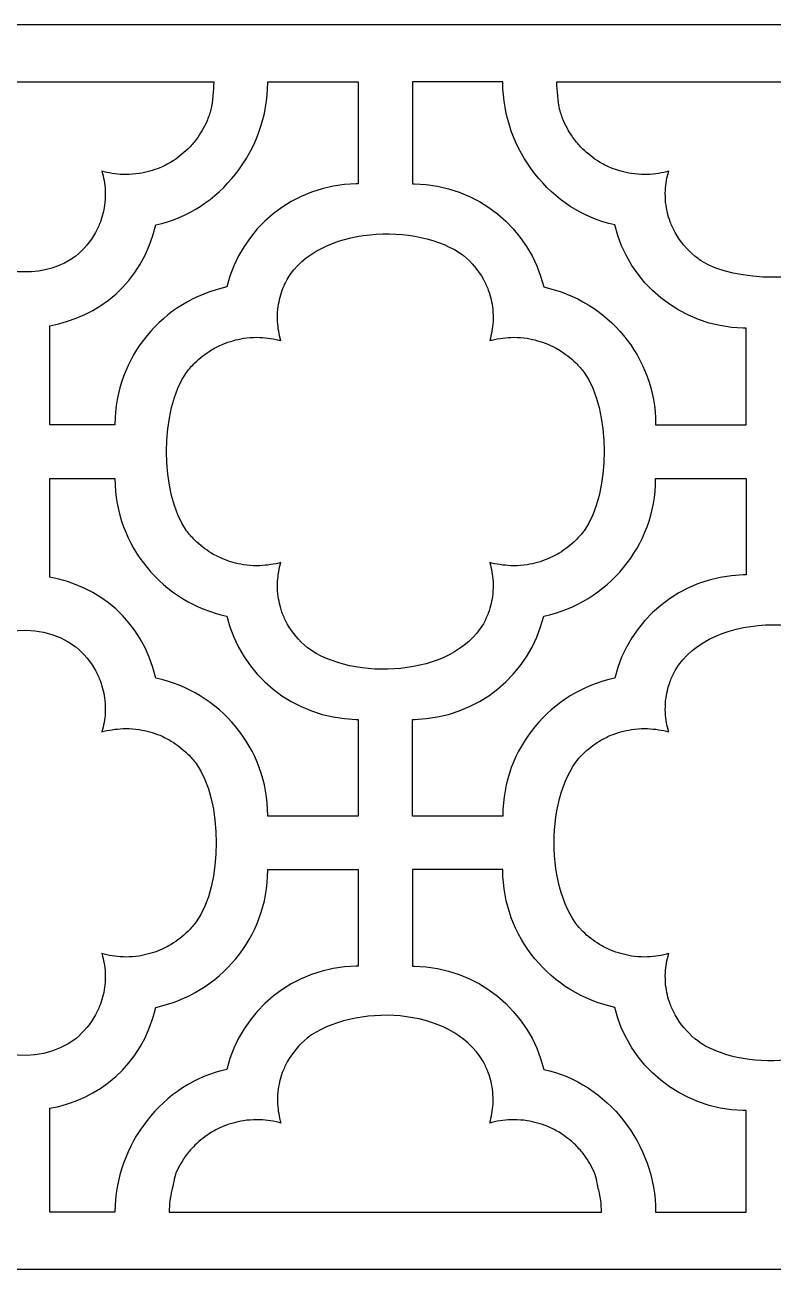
# Model space of a CAD drawing. Header units: centimetres. Extents: x -18.2 to -1.5, y -0.2 to 3.9.
# Drawn here: x -11.77 to -9.302, y -0.185 to 3.919 of the extents above; entities that cross this region are included whole.
import ezdxf

# ---------------------------------------------------------------- set-up
doc = ezdxf.new("R2010")
doc.units = ezdxf.units.CM
doc.header["$MEASUREMENT"] = 0
doc.layers.add('layer 1', color=7, linetype='Continuous')

msp = doc.modelspace()

# ---------------------------------------------------------------- linework, layer by layer
at = {"layer": 'layer 1', "color": 250}
for points, knots in [([(-1.49952, 3.91863), (-1.49952, 2.5509), (-1.49952, 1.18316), (-1.49952, -0.18457), (-1.49952, -0.18457), (-7.06165, -0.18457), (-12.62378, -0.18457), (-18.18591, -0.18457), (-18.18591, -0.18457), (-18.18591, 1.18316), (-18.18591, 2.5509), (-18.18591, 3.91863), (-18.18591, 3.91863), (-12.62378, 3.91863), (-7.06165, 3.91863), (-1.49952, 3.91863)], [0, 0, 0, 0, 0.2, 0.2, 0.2, 0.2, 0.4, 0.4, 0.4, 0.4, 0.6, 0.6, 0.6, 0.6, 1, 1, 1, 1]), ([(-12.3935, 3.73084), (-12.39351, 3.72985), (-12.39351, 3.72909), (-12.39352, 3.7289), (-12.39352, 3.7289), (-12.39288, 3.70405), (-12.39008, 3.66437), (-12.38441, 3.64015), (-12.38441, 3.64015), (-12.38047, 3.6265), (-12.37607, 3.61366), (-12.37079, 3.60046), (-12.37079, 3.60046), (-12.36085, 3.57875), (-12.34987, 3.55991), (-12.3359, 3.54049), (-12.3359, 3.54049), (-12.32712, 3.52945), (-12.3182, 3.51927), (-12.3084, 3.5091), (-12.3084, 3.5091), (-12.29099, 3.49268), (-12.2737, 3.47922), (-12.25347, 3.46637), (-12.25347, 3.46637), (-12.24113, 3.45934), (-12.22902, 3.45319), (-12.21605, 3.44737), (-12.21605, 3.44737), (-12.1933, 3.43847), (-12.17193, 3.43248), (-12.14785, 3.4282), (-12.14785, 3.4282), (-12.13299, 3.42632), (-12.11876, 3.42527), (-12.10379, 3.42489), (-12.10379, 3.42489), (-12.07866, 3.42552), (-12.05611, 3.4283), (-12.03163, 3.43391), (-12.03163, 3.43391), (-12.02929, 3.43457), (-12.02697, 3.43524), (-12.02466, 3.43593), (-12.02466, 3.43593), (-12.03061, 3.41485), (-12.03406, 3.39516), (-12.03575, 3.37322), (-12.03575, 3.37322), (-12.03611, 3.35941), (-12.03578, 3.34626), (-12.03472, 3.33249), (-12.03472, 3.33249), (-12.03184, 3.31018), (-12.02722, 3.29031), (-12.01991, 3.26901), (-12.01991, 3.26901), (-12.01508, 3.25691), (-12.00988, 3.24557), (-12.00387, 3.23399), (-12.00387, 3.23399), (-11.98586, 3.20305), (-11.96566, 3.17889), (-11.93839, 3.1555), (-11.93839, 3.1555), (-11.8455, 3.08671), (-11.696, 3.08627), (-11.60251, 3.1555), (-11.60251, 3.1555), (-11.57524, 3.17889), (-11.55504, 3.20305), (-11.53702, 3.23399), (-11.53702, 3.23399), (-11.53101, 3.24557), (-11.52582, 3.25691), (-11.52098, 3.26901), (-11.52098, 3.26901), (-11.51367, 3.29031), (-11.50906, 3.31018), (-11.50618, 3.33249), (-11.50618, 3.33249), (-11.50512, 3.34626), (-11.50479, 3.35941), (-11.50514, 3.37322), (-11.50514, 3.37322), (-11.50684, 3.39516), (-11.51029, 3.41485), (-11.51623, 3.43593), (-11.51623, 3.43593), (-11.51393, 3.43524), (-11.51161, 3.43457), (-11.50926, 3.43391), (-11.50926, 3.43391), (-11.48479, 3.4283), (-11.46223, 3.42552), (-11.43711, 3.42489), (-11.43711, 3.42489), (-11.42214, 3.42527), (-11.40791, 3.42632), (-11.39305, 3.4282), (-11.39305, 3.4282), (-11.36896, 3.43248), (-11.3476, 3.43847), (-11.32485, 3.44737), (-11.32485, 3.44737), (-11.31188, 3.45319), (-11.29977, 3.45934), (-11.28743, 3.46637), (-11.28743, 3.46637), (-11.26719, 3.47922), (-11.2499, 3.49268), (-11.2325, 3.5091), (-11.2325, 3.5091), (-11.2227, 3.51927), (-11.21378, 3.52945), (-11.205, 3.54049), (-11.205, 3.54049), (-11.19102, 3.55991), (-11.18005, 3.57875), (-11.1701, 3.60046), (-11.1701, 3.60046), (-11.16482, 3.61366), (-11.16042, 3.6265), (-11.15649, 3.64015), (-11.15649, 3.64015), (-11.15082, 3.66437), (-11.14802, 3.70405), (-11.14738, 3.7289), (-11.14738, 3.7289), (-11.14738, 3.72909), (-11.14739, 3.72985), (-11.1474, 3.73084), (-11.1474, 3.73084), (-11.56276, 3.73084), (-11.97813, 3.73084), (-12.3935, 3.73084)], [0, 0, 0, 0, 0.0285714, 0.0285714, 0.0285714, 0.0285714, 0.0571429, 0.0571429, 0.0571429, 0.0571429, 0.0857143, 0.0857143, 0.0857143, 0.0857143, 0.1142857, 0.1142857, 0.1142857, 0.1142857, 0.1428571, 0.1428571, 0.1428571, 0.1428571, 0.1714286, 0.1714286, 0.1714286, 0.1714286, 0.2, 0.2, 0.2, 0.2, 0.2285714, 0.2285714, 0.2285714, 0.2285714, 0.2571429, 0.2571429, 0.2571429, 0.2571429, 0.2857143, 0.2857143, 0.2857143, 0.2857143, 0.3142857, 0.3142857, 0.3142857, 0.3142857, 0.3428571, 0.3428571, 0.3428571, 0.3428571, 0.3714286, 0.3714286, 0.3714286, 0.3714286, 0.4, 0.4, 0.4, 0.4, 0.4285714, 0.4285714, 0.4285714, 0.4285714, 0.4571429, 0.4571429, 0.4571429, 0.4571429, 0.4857143, 0.4857143, 0.4857143, 0.4857143, 0.5142857, 0.5142857, 0.5142857, 0.5142857, 0.5428571, 0.5428571, 0.5428571, 0.5428571, 0.5714286, 0.5714286, 0.5714286, 0.5714286, 0.6, 0.6, 0.6, 0.6, 0.6285714, 0.6285714, 0.6285714, 0.6285714, 0.6571429, 0.6571429, 0.6571429, 0.6571429, 0.6857143, 0.6857143, 0.6857143, 0.6857143, 0.7142857, 0.7142857, 0.7142857, 0.7142857, 0.7428571, 0.7428571, 0.7428571, 0.7428571, 0.7714286, 0.7714286, 0.7714286, 0.7714286, 0.8, 0.8, 0.8, 0.8, 0.8285714, 0.8285714, 0.8285714, 0.8285714, 0.8571429, 0.8571429, 0.8571429, 0.8571429, 0.8857143, 0.8857143, 0.8857143, 0.8857143, 0.9142857, 0.9142857, 0.9142857, 0.9142857, 0.9428571, 0.9428571, 0.9428571, 0.9428571, 1, 1, 1, 1]), ([(-11.68821, 2.92663), (-11.68821, 2.81768), (-11.68821, 2.70874), (-11.68821, 2.59979), (-11.68821, 2.59979), (-11.61649, 2.59979), (-11.54477, 2.59979), (-11.47305, 2.59979), (-11.47305, 2.59979), (-11.47305, 2.60089), (-11.47305, 2.60162), (-11.47305, 2.60174), (-11.47305, 2.60174), (-11.47305, 2.82325), (-11.31446, 3.00925), (-11.10387, 3.05438), (-11.10387, 3.05438), (-11.05821, 3.24661), (-10.88483, 3.39107), (-10.67778, 3.3947), (-10.67778, 3.3947), (-10.67677, 3.39471), (-10.6738, 3.39473), (-10.67052, 3.39474), (-10.67052, 3.39474), (-10.67052, 3.50678), (-10.67052, 3.61881), (-10.67052, 3.73084), (-10.67052, 3.73084), (-10.77001, 3.73084), (-10.8695, 3.73084), (-10.96899, 3.73084), (-10.96899, 3.73084), (-10.96899, 3.72985), (-10.96899, 3.72909), (-10.96899, 3.7289), (-10.96899, 3.7289), (-10.96899, 3.50739), (-11.12758, 3.30402), (-11.33817, 3.25889), (-11.33817, 3.25889), (-11.38411, 3.06549), (-11.52897, 2.95479), (-11.68821, 2.92663)], [0, 0, 0, 0, 0.0833333, 0.0833333, 0.0833333, 0.0833333, 0.1666667, 0.1666667, 0.1666667, 0.1666667, 0.25, 0.25, 0.25, 0.25, 0.3333333, 0.3333333, 0.3333333, 0.3333333, 0.4166667, 0.4166667, 0.4166667, 0.4166667, 0.5, 0.5, 0.5, 0.5, 0.5833333, 0.5833333, 0.5833333, 0.5833333, 0.6666667, 0.6666667, 0.6666667, 0.6666667, 0.75, 0.75, 0.75, 0.75, 0.8333333, 0.8333333, 0.8333333, 0.8333333, 1, 1, 1, 1]), ([(-9.39121, 2.91854), (-9.39121, 2.81229), (-9.39121, 2.70604), (-9.39121, 2.59979), (-9.39121, 2.59979), (-9.49069, 2.59979), (-9.59017, 2.59979), (-9.68965, 2.59979), (-9.68965, 2.59979), (-9.68965, 2.60089), (-9.68965, 2.60162), (-9.68965, 2.60174), (-9.68965, 2.60174), (-9.68965, 2.82325), (-9.84824, 3.00925), (-10.05883, 3.05438), (-10.05883, 3.05438), (-10.10449, 3.24661), (-10.27787, 3.39107), (-10.48492, 3.3947), (-10.48492, 3.3947), (-10.48593, 3.39471), (-10.4889, 3.39473), (-10.49218, 3.39474), (-10.49218, 3.39474), (-10.49218, 3.50678), (-10.49218, 3.61881), (-10.49218, 3.73084), (-10.49218, 3.73084), (-10.39269, 3.73084), (-10.2932, 3.73084), (-10.1937, 3.73084), (-10.1937, 3.73084), (-10.19371, 3.72985), (-10.19371, 3.72909), (-10.19371, 3.7289), (-10.19371, 3.7289), (-10.19371, 3.50739), (-10.03512, 3.30402), (-9.82453, 3.25889), (-9.82453, 3.25889), (-9.77906, 3.06746), (-9.60695, 2.92341), (-9.40104, 2.91863), (-9.40104, 2.91863), (-9.3994, 2.91859), (-9.3953, 2.91856), (-9.39121, 2.91854)], [0, 0, 0, 0, 0.0769231, 0.0769231, 0.0769231, 0.0769231, 0.1538462, 0.1538462, 0.1538462, 0.1538462, 0.2307692, 0.2307692, 0.2307692, 0.2307692, 0.3076923, 0.3076923, 0.3076923, 0.3076923, 0.3846154, 0.3846154, 0.3846154, 0.3846154, 0.4615385, 0.4615385, 0.4615385, 0.4615385, 0.5384615, 0.5384615, 0.5384615, 0.5384615, 0.6153846, 0.6153846, 0.6153846, 0.6153846, 0.6923077, 0.6923077, 0.6923077, 0.6923077, 0.7692308, 0.7692308, 0.7692308, 0.7692308, 0.8461538, 0.8461538, 0.8461538, 0.8461538, 1, 1, 1, 1]), ([(-9.06461, 3.14017), (-9.05771, 3.14528), (-9.05081, 3.15039), (-9.04391, 3.1555), (-9.04391, 3.1555), (-9.01664, 3.17889), (-8.99644, 3.20305), (-8.97842, 3.23399), (-8.97842, 3.23399), (-8.97241, 3.24557), (-8.96722, 3.25691), (-8.96238, 3.26901), (-8.96238, 3.26901), (-8.95507, 3.29031), (-8.95046, 3.31018), (-8.94758, 3.33249), (-8.94758, 3.33249), (-8.94651, 3.34626), (-8.94618, 3.35941), (-8.94654, 3.37322), (-8.94654, 3.37322), (-8.94823, 3.39516), (-8.95168, 3.41485), (-8.95763, 3.43593), (-8.95763, 3.43593), (-8.95533, 3.43524), (-8.95301, 3.43457), (-8.95066, 3.43391), (-8.95066, 3.43391), (-8.92618, 3.4283), (-8.90363, 3.42552), (-8.87851, 3.42489), (-8.87851, 3.42489), (-8.86353, 3.42527), (-8.84931, 3.42632), (-8.83444, 3.4282), (-8.83444, 3.4282), (-8.81036, 3.43248), (-8.789, 3.43847), (-8.76624, 3.44737), (-8.76624, 3.44737), (-8.75328, 3.45319), (-8.74116, 3.45934), (-8.72883, 3.46637), (-8.72883, 3.46637), (-8.70859, 3.47922), (-8.6913, 3.49268), (-8.67389, 3.5091), (-8.67389, 3.5091), (-8.66409, 3.51927), (-8.65517, 3.52945), (-8.64639, 3.54049), (-8.64639, 3.54049), (-8.63242, 3.55991), (-8.62144, 3.57875), (-8.6115, 3.60046), (-8.6115, 3.60046), (-8.60622, 3.61366), (-8.60182, 3.6265), (-8.59789, 3.64015), (-8.59789, 3.64015), (-8.59221, 3.66437), (-8.58941, 3.70405), (-8.58877, 3.7289), (-8.58877, 3.7289), (-8.58878, 3.72909), (-8.58879, 3.72985), (-8.58879, 3.73084), (-8.58879, 3.73084), (-9.06429, 3.73084), (-9.5398, 3.73084), (-10.0153, 3.73084), (-10.0153, 3.73084), (-10.01531, 3.72985), (-10.01532, 3.72909), (-10.01532, 3.7289), (-10.01532, 3.7289), (-10.01468, 3.70405), (-10.01188, 3.66437), (-10.00621, 3.64015), (-10.00621, 3.64015), (-10.00228, 3.6265), (-9.99788, 3.61366), (-9.9926, 3.60046), (-9.9926, 3.60046), (-9.98265, 3.57875), (-9.97167, 3.55991), (-9.9577, 3.54049), (-9.9577, 3.54049), (-9.94892, 3.52945), (-9.94, 3.51927), (-9.9302, 3.5091), (-9.9302, 3.5091), (-9.9128, 3.49268), (-9.8955, 3.47922), (-9.87527, 3.46637), (-9.87527, 3.46637), (-9.86293, 3.45934), (-9.85082, 3.45319), (-9.83785, 3.44737), (-9.83785, 3.44737), (-9.8151, 3.43847), (-9.79373, 3.43248), (-9.76965, 3.4282), (-9.76965, 3.4282), (-9.75479, 3.42632), (-9.74056, 3.42527), (-9.72559, 3.42489), (-9.72559, 3.42489), (-9.70047, 3.42552), (-9.67791, 3.4283), (-9.65343, 3.43391), (-9.65343, 3.43391), (-9.65109, 3.43457), (-9.64877, 3.43524), (-9.64647, 3.43593), (-9.64647, 3.43593), (-9.65241, 3.41485), (-9.65586, 3.39516), (-9.65756, 3.37322), (-9.65756, 3.37322), (-9.65791, 3.35941), (-9.65758, 3.34626), (-9.65652, 3.33249), (-9.65652, 3.33249), (-9.65364, 3.31018), (-9.64903, 3.29031), (-9.64172, 3.26901), (-9.64172, 3.26901), (-9.63688, 3.25691), (-9.63169, 3.24557), (-9.62568, 3.23399), (-9.62568, 3.23399), (-9.60766, 3.20305), (-9.58746, 3.17889), (-9.56019, 3.1555), (-9.56019, 3.1555), (-9.55329, 3.15039), (-9.54639, 3.14528), (-9.53949, 3.14017), (-9.53949, 3.14017), (-9.42647, 3.06837), (-9.17762, 3.06837), (-9.06461, 3.14017)], [0, 0, 0, 0, 0.027027, 0.027027, 0.027027, 0.027027, 0.0540541, 0.0540541, 0.0540541, 0.0540541, 0.0810811, 0.0810811, 0.0810811, 0.0810811, 0.1081081, 0.1081081, 0.1081081, 0.1081081, 0.1351351, 0.1351351, 0.1351351, 0.1351351, 0.1621622, 0.1621622, 0.1621622, 0.1621622, 0.1891892, 0.1891892, 0.1891892, 0.1891892, 0.2162162, 0.2162162, 0.2162162, 0.2162162, 0.2432432, 0.2432432, 0.2432432, 0.2432432, 0.2702703, 0.2702703, 0.2702703, 0.2702703, 0.2972973, 0.2972973, 0.2972973, 0.2972973, 0.3243243, 0.3243243, 0.3243243, 0.3243243, 0.3513514, 0.3513514, 0.3513514, 0.3513514, 0.3783784, 0.3783784, 0.3783784, 0.3783784, 0.4054054, 0.4054054, 0.4054054, 0.4054054, 0.4324324, 0.4324324, 0.4324324, 0.4324324, 0.4594595, 0.4594595, 0.4594595, 0.4594595, 0.4864865, 0.4864865, 0.4864865, 0.4864865, 0.5135135, 0.5135135, 0.5135135, 0.5135135, 0.5405405, 0.5405405, 0.5405405, 0.5405405, 0.5675676, 0.5675676, 0.5675676, 0.5675676, 0.5945946, 0.5945946, 0.5945946, 0.5945946, 0.6216216, 0.6216216, 0.6216216, 0.6216216, 0.6486486, 0.6486486, 0.6486486, 0.6486486, 0.6756757, 0.6756757, 0.6756757, 0.6756757, 0.7027027, 0.7027027, 0.7027027, 0.7027027, 0.7297297, 0.7297297, 0.7297297, 0.7297297, 0.7567568, 0.7567568, 0.7567568, 0.7567568, 0.7837838, 0.7837838, 0.7837838, 0.7837838, 0.8108108, 0.8108108, 0.8108108, 0.8108108, 0.8378378, 0.8378378, 0.8378378, 0.8378378, 0.8648649, 0.8648649, 0.8648649, 0.8648649, 0.8918919, 0.8918919, 0.8918919, 0.8918919, 0.9189189, 0.9189189, 0.9189189, 0.9189189, 0.9459459, 0.9459459, 0.9459459, 0.9459459, 1, 1, 1, 1]), ([(-11.23704, 2.25038), (-11.22826, 2.23934), (-11.21935, 2.22916), (-11.20954, 2.21899), (-11.20954, 2.21899), (-11.19214, 2.20257), (-11.17485, 2.18911), (-11.15461, 2.17625), (-11.15461, 2.17625), (-11.14227, 2.16922), (-11.13016, 2.16307), (-11.1172, 2.15726), (-11.1172, 2.15726), (-11.09444, 2.14836), (-11.07308, 2.14236), (-11.049, 2.13809), (-11.049, 2.13809), (-11.03413, 2.13621), (-11.0199, 2.13515), (-11.00493, 2.13478), (-11.00493, 2.13478), (-10.97981, 2.13541), (-10.95725, 2.13818), (-10.93278, 2.14379), (-10.93278, 2.14379), (-10.93043, 2.14445), (-10.92811, 2.14513), (-10.92581, 2.14582), (-10.92581, 2.14582), (-10.93175, 2.12474), (-10.9352, 2.10505), (-10.9369, 2.08311), (-10.9369, 2.08311), (-10.93725, 2.06929), (-10.93692, 2.05615), (-10.93586, 2.04237), (-10.93586, 2.04237), (-10.93298, 2.02007), (-10.92837, 2.0002), (-10.92106, 1.9789), (-10.92106, 1.9789), (-10.91622, 1.96679), (-10.91103, 1.95546), (-10.90502, 1.94388), (-10.90502, 1.94388), (-10.887, 1.91294), (-10.8668, 1.88877), (-10.83953, 1.86539), (-10.83953, 1.86539), (-10.68763, 1.75291), (-10.36022, 1.76779), (-10.25768, 1.94388), (-10.25768, 1.94388), (-10.25167, 1.95546), (-10.24648, 1.96679), (-10.24164, 1.9789), (-10.24164, 1.9789), (-10.23433, 2.0002), (-10.22972, 2.02007), (-10.22684, 2.04237), (-10.22684, 2.04237), (-10.22577, 2.05615), (-10.22545, 2.06929), (-10.2258, 2.08311), (-10.2258, 2.08311), (-10.2275, 2.10505), (-10.23095, 2.12474), (-10.23689, 2.14582), (-10.23689, 2.14582), (-10.23459, 2.14513), (-10.23227, 2.14445), (-10.22992, 2.14379), (-10.22992, 2.14379), (-10.20545, 2.13818), (-10.18289, 2.13541), (-10.15777, 2.13478), (-10.15777, 2.13478), (-10.1428, 2.13515), (-10.12857, 2.13621), (-10.1137, 2.13809), (-10.1137, 2.13809), (-10.08962, 2.14236), (-10.06826, 2.14836), (-10.0455, 2.15726), (-10.0455, 2.15726), (-10.03254, 2.16307), (-10.02042, 2.16922), (-10.00809, 2.17625), (-10.00809, 2.17625), (-9.98785, 2.18911), (-9.97056, 2.20257), (-9.95316, 2.21899), (-9.95316, 2.21899), (-9.94335, 2.22916), (-9.93444, 2.23934), (-9.92566, 2.25038), (-9.92566, 2.25038), (-9.83767, 2.37264), (-9.83769, 2.65054), (-9.92566, 2.77277), (-9.92566, 2.77277), (-9.93444, 2.78382), (-9.94335, 2.794), (-9.95316, 2.80417), (-9.95316, 2.80417), (-9.97056, 2.82059), (-9.98785, 2.83405), (-10.00809, 2.8469), (-10.00809, 2.8469), (-10.02042, 2.85393), (-10.03254, 2.86008), (-10.0455, 2.8659), (-10.0455, 2.8659), (-10.06826, 2.8748), (-10.08962, 2.88079), (-10.1137, 2.88507), (-10.1137, 2.88507), (-10.12857, 2.88695), (-10.1428, 2.888), (-10.15777, 2.88838), (-10.15777, 2.88838), (-10.18289, 2.88775), (-10.20545, 2.88497), (-10.22992, 2.87936), (-10.22992, 2.87936), (-10.23227, 2.8787), (-10.23459, 2.87802), (-10.23689, 2.87733), (-10.23689, 2.87733), (-10.23095, 2.89842), (-10.2275, 2.91811), (-10.2258, 2.94005), (-10.2258, 2.94005), (-10.22545, 2.95386), (-10.22577, 2.96701), (-10.22684, 2.98078), (-10.22684, 2.98078), (-10.22972, 3.00309), (-10.23433, 3.02296), (-10.24164, 3.04426), (-10.24164, 3.04426), (-10.24648, 3.05636), (-10.25167, 3.0677), (-10.25768, 3.07928), (-10.25768, 3.07928), (-10.2757, 3.11022), (-10.2959, 3.13438), (-10.32317, 3.15777), (-10.32317, 3.15777), (-10.47505, 3.27025), (-10.80248, 3.25537), (-10.90502, 3.07928), (-10.90502, 3.07928), (-10.91103, 3.0677), (-10.91622, 3.05636), (-10.92106, 3.04426), (-10.92106, 3.04426), (-10.92837, 3.02296), (-10.93298, 3.00309), (-10.93586, 2.98078), (-10.93586, 2.98078), (-10.93692, 2.96701), (-10.93725, 2.95386), (-10.9369, 2.94005), (-10.9369, 2.94005), (-10.9352, 2.91811), (-10.93175, 2.89842), (-10.92581, 2.87733), (-10.92581, 2.87733), (-10.92811, 2.87802), (-10.93043, 2.8787), (-10.93278, 2.87936), (-10.93278, 2.87936), (-10.95725, 2.88497), (-10.97981, 2.88775), (-11.00493, 2.88838), (-11.00493, 2.88838), (-11.0199, 2.888), (-11.03413, 2.88695), (-11.049, 2.88507), (-11.049, 2.88507), (-11.07308, 2.88079), (-11.09444, 2.8748), (-11.1172, 2.8659), (-11.1172, 2.8659), (-11.13016, 2.86008), (-11.14227, 2.85393), (-11.15461, 2.8469), (-11.15461, 2.8469), (-11.17485, 2.83405), (-11.19214, 2.82059), (-11.20954, 2.80417), (-11.20954, 2.80417), (-11.21935, 2.794), (-11.22826, 2.78382), (-11.23704, 2.77277), (-11.23704, 2.77277), (-11.32501, 2.65055), (-11.32503, 2.37264), (-11.23704, 2.25038)], [0, 0, 0, 0, 0.0196078, 0.0196078, 0.0196078, 0.0196078, 0.0392157, 0.0392157, 0.0392157, 0.0392157, 0.0588235, 0.0588235, 0.0588235, 0.0588235, 0.0784314, 0.0784314, 0.0784314, 0.0784314, 0.0980392, 0.0980392, 0.0980392, 0.0980392, 0.1176471, 0.1176471, 0.1176471, 0.1176471, 0.1372549, 0.1372549, 0.1372549, 0.1372549, 0.1568627, 0.1568627, 0.1568627, 0.1568627, 0.1764706, 0.1764706, 0.1764706, 0.1764706, 0.1960784, 0.1960784, 0.1960784, 0.1960784, 0.2156863, 0.2156863, 0.2156863, 0.2156863, 0.2352941, 0.2352941, 0.2352941, 0.2352941, 0.254902, 0.254902, 0.254902, 0.254902, 0.2745098, 0.2745098, 0.2745098, 0.2745098, 0.2941176, 0.2941176, 0.2941176, 0.2941176, 0.3137255, 0.3137255, 0.3137255, 0.3137255, 0.3333333, 0.3333333, 0.3333333, 0.3333333, 0.3529412, 0.3529412, 0.3529412, 0.3529412, 0.372549, 0.372549, 0.372549, 0.372549, 0.3921569, 0.3921569, 0.3921569, 0.3921569, 0.4117647, 0.4117647, 0.4117647, 0.4117647, 0.4313725, 0.4313725, 0.4313725, 0.4313725, 0.4509804, 0.4509804, 0.4509804, 0.4509804, 0.4705882, 0.4705882, 0.4705882, 0.4705882, 0.4901961, 0.4901961, 0.4901961, 0.4901961, 0.5098039, 0.5098039, 0.5098039, 0.5098039, 0.5294118, 0.5294118, 0.5294118, 0.5294118, 0.5490196, 0.5490196, 0.5490196, 0.5490196, 0.5686275, 0.5686275, 0.5686275, 0.5686275, 0.5882353, 0.5882353, 0.5882353, 0.5882353, 0.6078431, 0.6078431, 0.6078431, 0.6078431, 0.627451, 0.627451, 0.627451, 0.627451, 0.6470588, 0.6470588, 0.6470588, 0.6470588, 0.6666667, 0.6666667, 0.6666667, 0.6666667, 0.6862745, 0.6862745, 0.6862745, 0.6862745, 0.7058824, 0.7058824, 0.7058824, 0.7058824, 0.7254902, 0.7254902, 0.7254902, 0.7254902, 0.745098, 0.745098, 0.745098, 0.745098, 0.7647059, 0.7647059, 0.7647059, 0.7647059, 0.7843137, 0.7843137, 0.7843137, 0.7843137, 0.8039216, 0.8039216, 0.8039216, 0.8039216, 0.8235294, 0.8235294, 0.8235294, 0.8235294, 0.8431373, 0.8431373, 0.8431373, 0.8431373, 0.8627451, 0.8627451, 0.8627451, 0.8627451, 0.8823529, 0.8823529, 0.8823529, 0.8823529, 0.9019608, 0.9019608, 0.9019608, 0.9019608, 0.9215686, 0.9215686, 0.9215686, 0.9215686, 0.9411765, 0.9411765, 0.9411765, 0.9411765, 0.9607843, 0.9607843, 0.9607843, 0.9607843, 1, 1, 1, 1]), ([(-11.68821, 2.42235), (-11.68821, 2.31388), (-11.68821, 2.20541), (-11.68821, 2.09695), (-11.68821, 2.09695), (-11.529, 2.06875), (-11.38416, 1.9579), (-11.33817, 1.76427), (-11.33817, 1.76427), (-11.12758, 1.71914), (-10.96899, 1.53313), (-10.96899, 1.31163), (-10.96899, 1.31163), (-10.96899, 1.31143), (-10.96899, 1.31067), (-10.96899, 1.30968), (-10.96899, 1.30968), (-10.8695, 1.30968), (-10.77001, 1.30968), (-10.67052, 1.30968), (-10.67052, 1.30968), (-10.67052, 1.41593), (-10.67052, 1.52217), (-10.67052, 1.62841), (-10.67052, 1.62841), (-10.6738, 1.62842), (-10.67677, 1.62844), (-10.67778, 1.62846), (-10.67778, 1.62846), (-10.88483, 1.63208), (-11.05821, 1.77654), (-11.10387, 1.96877), (-11.10387, 1.96877), (-11.31446, 2.01391), (-11.47305, 2.19991), (-11.47305, 2.42141), (-11.47305, 2.42141), (-11.47305, 2.42149), (-11.47305, 2.42183), (-11.47305, 2.42235), (-11.47305, 2.42235), (-11.54477, 2.42235), (-11.61649, 2.42235), (-11.68821, 2.42235)], [0, 0, 0, 0, 0.0833333, 0.0833333, 0.0833333, 0.0833333, 0.1666667, 0.1666667, 0.1666667, 0.1666667, 0.25, 0.25, 0.25, 0.25, 0.3333333, 0.3333333, 0.3333333, 0.3333333, 0.4166667, 0.4166667, 0.4166667, 0.4166667, 0.5, 0.5, 0.5, 0.5, 0.5833333, 0.5833333, 0.5833333, 0.5833333, 0.6666667, 0.6666667, 0.6666667, 0.6666667, 0.75, 0.75, 0.75, 0.75, 0.8333333, 0.8333333, 0.8333333, 0.8333333, 1, 1, 1, 1]), ([(-9.39121, 2.10462), (-9.39121, 2.21053), (-9.39121, 2.31644), (-9.39121, 2.42235), (-9.39121, 2.42235), (-9.49069, 2.42235), (-9.59017, 2.42235), (-9.68965, 2.42235), (-9.68965, 2.42235), (-9.68965, 2.42183), (-9.68965, 2.42149), (-9.68965, 2.42141), (-9.68965, 2.42141), (-9.68965, 2.19991), (-9.84824, 2.01391), (-10.05883, 1.96877), (-10.05883, 1.96877), (-10.10449, 1.77654), (-10.27787, 1.63208), (-10.48492, 1.62846), (-10.48492, 1.62846), (-10.48593, 1.62844), (-10.4889, 1.62842), (-10.49218, 1.62841), (-10.49218, 1.62841), (-10.49218, 1.52217), (-10.49218, 1.41593), (-10.49218, 1.30968), (-10.49218, 1.30968), (-10.39269, 1.30968), (-10.2932, 1.30968), (-10.1937, 1.30968), (-10.1937, 1.30968), (-10.19371, 1.31067), (-10.19371, 1.31143), (-10.19371, 1.31163), (-10.19371, 1.31163), (-10.19371, 1.53313), (-10.03512, 1.71914), (-9.82453, 1.76427), (-9.82453, 1.76427), (-9.77906, 1.95569), (-9.60695, 2.09975), (-9.40104, 2.10453), (-9.40104, 2.10453), (-9.3994, 2.10457), (-9.3953, 2.1046), (-9.39121, 2.10462)], [0, 0, 0, 0, 0.0769231, 0.0769231, 0.0769231, 0.0769231, 0.1538462, 0.1538462, 0.1538462, 0.1538462, 0.2307692, 0.2307692, 0.2307692, 0.2307692, 0.3076923, 0.3076923, 0.3076923, 0.3076923, 0.3846154, 0.3846154, 0.3846154, 0.3846154, 0.4615385, 0.4615385, 0.4615385, 0.4615385, 0.5384615, 0.5384615, 0.5384615, 0.5384615, 0.6153846, 0.6153846, 0.6153846, 0.6153846, 0.6923077, 0.6923077, 0.6923077, 0.6923077, 0.7692308, 0.7692308, 0.7692308, 0.7692308, 0.8461538, 0.8461538, 0.8461538, 0.8461538, 1, 1, 1, 1]), ([(-9.9302, 0.92888), (-9.9128, 0.91246), (-9.8955, 0.899), (-9.87527, 0.88615), (-9.87527, 0.88615), (-9.86293, 0.87912), (-9.85082, 0.87297), (-9.83785, 0.86715), (-9.83785, 0.86715), (-9.8151, 0.85825), (-9.79373, 0.85226), (-9.76965, 0.84798), (-9.76965, 0.84798), (-9.75479, 0.8461), (-9.74056, 0.84505), (-9.72559, 0.84467), (-9.72559, 0.84467), (-9.70047, 0.8453), (-9.67791, 0.84808), (-9.65343, 0.85369), (-9.65343, 0.85369), (-9.65109, 0.85435), (-9.64877, 0.85503), (-9.64647, 0.85572), (-9.64647, 0.85572), (-9.65241, 0.83464), (-9.65586, 0.81494), (-9.65756, 0.793), (-9.65756, 0.793), (-9.65791, 0.77919), (-9.65758, 0.76605), (-9.65652, 0.75227), (-9.65652, 0.75227), (-9.65364, 0.72996), (-9.64903, 0.71009), (-9.64172, 0.68879), (-9.64172, 0.68879), (-9.63688, 0.67669), (-9.63169, 0.66536), (-9.62568, 0.65377), (-9.62568, 0.65377), (-9.60766, 0.62283), (-9.58746, 0.59867), (-9.56019, 0.57528), (-9.56019, 0.57528), (-9.55329, 0.57017), (-9.54639, 0.56506), (-9.53949, 0.55995), (-9.53949, 0.55995), (-9.38686, 0.46298), (-9.07618, 0.48589), (-8.97842, 0.65377), (-8.97842, 0.65377), (-8.97241, 0.66536), (-8.96722, 0.67669), (-8.96238, 0.68879), (-8.96238, 0.68879), (-8.95507, 0.71009), (-8.95046, 0.72996), (-8.94758, 0.75227), (-8.94758, 0.75227), (-8.94651, 0.76605), (-8.94618, 0.77919), (-8.94654, 0.793), (-8.94654, 0.793), (-8.94823, 0.81494), (-8.95168, 0.83464), (-8.95763, 0.85572), (-8.95763, 0.85572), (-8.95533, 0.85503), (-8.95301, 0.85435), (-8.95066, 0.85369), (-8.95066, 0.85369), (-8.92618, 0.84808), (-8.90363, 0.8453), (-8.87851, 0.84467), (-8.87851, 0.84467), (-8.86353, 0.84505), (-8.84931, 0.8461), (-8.83444, 0.84798), (-8.83444, 0.84798), (-8.81036, 0.85226), (-8.789, 0.85825), (-8.76624, 0.86715), (-8.76624, 0.86715), (-8.52539, 0.97517), (-8.5141, 1.42037), (-8.72883, 1.55679), (-8.72883, 1.55679), (-8.74116, 1.56382), (-8.75328, 1.56997), (-8.76624, 1.57578), (-8.76624, 1.57578), (-8.789, 1.58469), (-8.81036, 1.59068), (-8.83444, 1.59495), (-8.83444, 1.59495), (-8.84931, 1.59683), (-8.86353, 1.59789), (-8.87851, 1.59826), (-8.87851, 1.59826), (-8.90363, 1.59763), (-8.92618, 1.59486), (-8.95066, 1.58925), (-8.95066, 1.58925), (-8.95301, 1.58859), (-8.95533, 1.58791), (-8.95763, 1.58722), (-8.95763, 1.58722), (-8.95168, 1.6083), (-8.94823, 1.62799), (-8.94654, 1.64994), (-8.94654, 1.64994), (-8.94618, 1.66375), (-8.94651, 1.67689), (-8.94758, 1.69067), (-8.94758, 1.69067), (-8.95046, 1.71297), (-8.95507, 1.73285), (-8.96238, 1.75414), (-8.96238, 1.75414), (-8.96722, 1.76625), (-8.97241, 1.77758), (-8.97842, 1.78916), (-8.97842, 1.78916), (-9.09575, 1.99064), (-9.50835, 1.99065), (-9.62568, 1.78916), (-9.62568, 1.78916), (-9.63169, 1.77758), (-9.63688, 1.76625), (-9.64172, 1.75414), (-9.64172, 1.75414), (-9.64903, 1.73285), (-9.65364, 1.71297), (-9.65652, 1.69067), (-9.65652, 1.69067), (-9.65758, 1.67689), (-9.65791, 1.66375), (-9.65756, 1.64994), (-9.65756, 1.64994), (-9.65586, 1.62799), (-9.65241, 1.6083), (-9.64647, 1.58722), (-9.64647, 1.58722), (-9.64877, 1.58791), (-9.65109, 1.58859), (-9.65343, 1.58925), (-9.65343, 1.58925), (-9.67791, 1.59486), (-9.70047, 1.59763), (-9.72559, 1.59826), (-9.72559, 1.59826), (-9.74056, 1.59789), (-9.75479, 1.59683), (-9.76965, 1.59495), (-9.76965, 1.59495), (-9.79373, 1.59068), (-9.8151, 1.58469), (-9.83785, 1.57578), (-9.83785, 1.57578), (-9.85082, 1.56997), (-9.86293, 1.56382), (-9.87527, 1.55679), (-9.87527, 1.55679), (-9.8955, 1.54393), (-9.9128, 1.53047), (-9.9302, 1.51405), (-9.9302, 1.51405), (-10.05633, 1.38321), (-10.05634, 1.05973), (-9.9302, 0.92888)], [0, 0, 0, 0, 0.0227273, 0.0227273, 0.0227273, 0.0227273, 0.0454545, 0.0454545, 0.0454545, 0.0454545, 0.0681818, 0.0681818, 0.0681818, 0.0681818, 0.0909091, 0.0909091, 0.0909091, 0.0909091, 0.1136364, 0.1136364, 0.1136364, 0.1136364, 0.1363636, 0.1363636, 0.1363636, 0.1363636, 0.1590909, 0.1590909, 0.1590909, 0.1590909, 0.1818182, 0.1818182, 0.1818182, 0.1818182, 0.2045455, 0.2045455, 0.2045455, 0.2045455, 0.2272727, 0.2272727, 0.2272727, 0.2272727, 0.25, 0.25, 0.25, 0.25, 0.2727273, 0.2727273, 0.2727273, 0.2727273, 0.2954545, 0.2954545, 0.2954545, 0.2954545, 0.3181818, 0.3181818, 0.3181818, 0.3181818, 0.3409091, 0.3409091, 0.3409091, 0.3409091, 0.3636364, 0.3636364, 0.3636364, 0.3636364, 0.3863636, 0.3863636, 0.3863636, 0.3863636, 0.4090909, 0.4090909, 0.4090909, 0.4090909, 0.4318182, 0.4318182, 0.4318182, 0.4318182, 0.4545455, 0.4545455, 0.4545455, 0.4545455, 0.4772727, 0.4772727, 0.4772727, 0.4772727, 0.5, 0.5, 0.5, 0.5, 0.5227273, 0.5227273, 0.5227273, 0.5227273, 0.5454545, 0.5454545, 0.5454545, 0.5454545, 0.5681818, 0.5681818, 0.5681818, 0.5681818, 0.5909091, 0.5909091, 0.5909091, 0.5909091, 0.6136364, 0.6136364, 0.6136364, 0.6136364, 0.6363636, 0.6363636, 0.6363636, 0.6363636, 0.6590909, 0.6590909, 0.6590909, 0.6590909, 0.6818182, 0.6818182, 0.6818182, 0.6818182, 0.7045455, 0.7045455, 0.7045455, 0.7045455, 0.7272727, 0.7272727, 0.7272727, 0.7272727, 0.75, 0.75, 0.75, 0.75, 0.7727273, 0.7727273, 0.7727273, 0.7727273, 0.7954545, 0.7954545, 0.7954545, 0.7954545, 0.8181818, 0.8181818, 0.8181818, 0.8181818, 0.8409091, 0.8409091, 0.8409091, 0.8409091, 0.8636364, 0.8636364, 0.8636364, 0.8636364, 0.8863636, 0.8863636, 0.8863636, 0.8863636, 0.9090909, 0.9090909, 0.9090909, 0.9090909, 0.9318182, 0.9318182, 0.9318182, 0.9318182, 0.9545455, 0.9545455, 0.9545455, 0.9545455, 1, 1, 1, 1]), ([(-11.60251, 0.57528), (-11.57524, 0.59867), (-11.55504, 0.62283), (-11.53702, 0.65377), (-11.53702, 0.65377), (-11.53101, 0.66536), (-11.52582, 0.67669), (-11.52098, 0.68879), (-11.52098, 0.68879), (-11.51367, 0.71009), (-11.50906, 0.72996), (-11.50618, 0.75227), (-11.50618, 0.75227), (-11.50512, 0.76605), (-11.50479, 0.77919), (-11.50514, 0.793), (-11.50514, 0.793), (-11.50684, 0.81494), (-11.51029, 0.83464), (-11.51623, 0.85572), (-11.51623, 0.85572), (-11.51393, 0.85503), (-11.51161, 0.85435), (-11.50926, 0.85369), (-11.50926, 0.85369), (-11.48479, 0.84808), (-11.46223, 0.8453), (-11.43711, 0.84467), (-11.43711, 0.84467), (-11.42214, 0.84505), (-11.40791, 0.8461), (-11.39305, 0.84798), (-11.39305, 0.84798), (-11.36896, 0.85226), (-11.3476, 0.85825), (-11.32485, 0.86715), (-11.32485, 0.86715), (-11.31188, 0.87297), (-11.29977, 0.87912), (-11.28743, 0.88615), (-11.28743, 0.88615), (-11.26719, 0.899), (-11.2499, 0.91246), (-11.2325, 0.92888), (-11.2325, 0.92888), (-11.2227, 0.93905), (-11.21378, 0.94923), (-11.205, 0.96028), (-11.205, 0.96028), (-11.11705, 1.08247), (-11.11706, 1.36048), (-11.205, 1.48266), (-11.205, 1.48266), (-11.21378, 1.4937), (-11.2227, 1.50388), (-11.2325, 1.51405), (-11.2325, 1.51405), (-11.2499, 1.53047), (-11.26719, 1.54393), (-11.28743, 1.55679), (-11.28743, 1.55679), (-11.29977, 1.56382), (-11.31188, 1.56997), (-11.32485, 1.57578), (-11.32485, 1.57578), (-11.3476, 1.58469), (-11.36896, 1.59068), (-11.39305, 1.59495), (-11.39305, 1.59495), (-11.40791, 1.59683), (-11.42214, 1.59789), (-11.43711, 1.59826), (-11.43711, 1.59826), (-11.46223, 1.59763), (-11.48479, 1.59486), (-11.50926, 1.58925), (-11.50926, 1.58925), (-11.51161, 1.58859), (-11.51393, 1.58791), (-11.51623, 1.58722), (-11.51623, 1.58722), (-11.51029, 1.6083), (-11.50684, 1.62799), (-11.50514, 1.64994), (-11.50514, 1.64994), (-11.50479, 1.66375), (-11.50512, 1.67689), (-11.50618, 1.69067), (-11.50618, 1.69067), (-11.50906, 1.71297), (-11.51367, 1.73285), (-11.52098, 1.75414), (-11.52098, 1.75414), (-11.52582, 1.76625), (-11.53101, 1.77758), (-11.53702, 1.78916), (-11.53702, 1.78916), (-11.55504, 1.8201), (-11.57524, 1.84427), (-11.60251, 1.86766), (-11.60251, 1.86766), (-11.73311, 1.96437), (-11.92173, 1.93023), (-12.00387, 1.78916), (-12.00387, 1.78916), (-12.00988, 1.77758), (-12.01508, 1.76625), (-12.01991, 1.75414), (-12.01991, 1.75414), (-12.02722, 1.73285), (-12.03184, 1.71297), (-12.03472, 1.69067), (-12.03472, 1.69067), (-12.03578, 1.67689), (-12.03611, 1.66375), (-12.03575, 1.64994), (-12.03575, 1.64994), (-12.03406, 1.62799), (-12.03061, 1.6083), (-12.02466, 1.58722), (-12.02466, 1.58722), (-12.02697, 1.58791), (-12.02929, 1.58859), (-12.03163, 1.58925), (-12.03163, 1.58925), (-12.05611, 1.59486), (-12.07866, 1.59763), (-12.10379, 1.59826), (-12.10379, 1.59826), (-12.11876, 1.59789), (-12.13299, 1.59683), (-12.14785, 1.59495), (-12.14785, 1.59495), (-12.17193, 1.59068), (-12.1933, 1.58469), (-12.21605, 1.57578), (-12.21605, 1.57578), (-12.22902, 1.56997), (-12.24113, 1.56382), (-12.25347, 1.55679), (-12.25347, 1.55679), (-12.2737, 1.54393), (-12.29099, 1.53047), (-12.3084, 1.51405), (-12.3084, 1.51405), (-12.3182, 1.50388), (-12.32712, 1.4937), (-12.3359, 1.48266), (-12.3359, 1.48266), (-12.42383, 1.36048), (-12.42384, 1.08247), (-12.3359, 0.96028), (-12.3359, 0.96028), (-12.32712, 0.94923), (-12.3182, 0.93905), (-12.3084, 0.92888), (-12.3084, 0.92888), (-12.29099, 0.91246), (-12.2737, 0.899), (-12.25347, 0.88615), (-12.25347, 0.88615), (-12.24113, 0.87912), (-12.22902, 0.87297), (-12.21605, 0.86715), (-12.21605, 0.86715), (-12.1933, 0.85825), (-12.17193, 0.85226), (-12.14785, 0.84798), (-12.14785, 0.84798), (-12.13299, 0.8461), (-12.11876, 0.84505), (-12.10379, 0.84467), (-12.10379, 0.84467), (-12.07866, 0.8453), (-12.05611, 0.84808), (-12.03163, 0.85369), (-12.03163, 0.85369), (-12.02929, 0.85435), (-12.02697, 0.85503), (-12.02466, 0.85572), (-12.02466, 0.85572), (-12.03061, 0.83464), (-12.03406, 0.81494), (-12.03575, 0.793), (-12.03575, 0.793), (-12.03611, 0.77919), (-12.03578, 0.76605), (-12.03472, 0.75227), (-12.03472, 0.75227), (-12.03184, 0.72996), (-12.02722, 0.71009), (-12.01991, 0.68879), (-12.01991, 0.68879), (-12.01508, 0.67669), (-12.00988, 0.66536), (-12.00387, 0.65377), (-12.00387, 0.65377), (-11.92173, 0.51272), (-11.7331, 0.47857), (-11.60251, 0.57528)], [0, 0, 0, 0, 0.0196078, 0.0196078, 0.0196078, 0.0196078, 0.0392157, 0.0392157, 0.0392157, 0.0392157, 0.0588235, 0.0588235, 0.0588235, 0.0588235, 0.0784314, 0.0784314, 0.0784314, 0.0784314, 0.0980392, 0.0980392, 0.0980392, 0.0980392, 0.1176471, 0.1176471, 0.1176471, 0.1176471, 0.1372549, 0.1372549, 0.1372549, 0.1372549, 0.1568627, 0.1568627, 0.1568627, 0.1568627, 0.1764706, 0.1764706, 0.1764706, 0.1764706, 0.1960784, 0.1960784, 0.1960784, 0.1960784, 0.2156863, 0.2156863, 0.2156863, 0.2156863, 0.2352941, 0.2352941, 0.2352941, 0.2352941, 0.254902, 0.254902, 0.254902, 0.254902, 0.2745098, 0.2745098, 0.2745098, 0.2745098, 0.2941176, 0.2941176, 0.2941176, 0.2941176, 0.3137255, 0.3137255, 0.3137255, 0.3137255, 0.3333333, 0.3333333, 0.3333333, 0.3333333, 0.3529412, 0.3529412, 0.3529412, 0.3529412, 0.372549, 0.372549, 0.372549, 0.372549, 0.3921569, 0.3921569, 0.3921569, 0.3921569, 0.4117647, 0.4117647, 0.4117647, 0.4117647, 0.4313725, 0.4313725, 0.4313725, 0.4313725, 0.4509804, 0.4509804, 0.4509804, 0.4509804, 0.4705882, 0.4705882, 0.4705882, 0.4705882, 0.4901961, 0.4901961, 0.4901961, 0.4901961, 0.5098039, 0.5098039, 0.5098039, 0.5098039, 0.5294118, 0.5294118, 0.5294118, 0.5294118, 0.5490196, 0.5490196, 0.5490196, 0.5490196, 0.5686275, 0.5686275, 0.5686275, 0.5686275, 0.5882353, 0.5882353, 0.5882353, 0.5882353, 0.6078431, 0.6078431, 0.6078431, 0.6078431, 0.627451, 0.627451, 0.627451, 0.627451, 0.6470588, 0.6470588, 0.6470588, 0.6470588, 0.6666667, 0.6666667, 0.6666667, 0.6666667, 0.6862745, 0.6862745, 0.6862745, 0.6862745, 0.7058824, 0.7058824, 0.7058824, 0.7058824, 0.7254902, 0.7254902, 0.7254902, 0.7254902, 0.745098, 0.745098, 0.745098, 0.745098, 0.7647059, 0.7647059, 0.7647059, 0.7647059, 0.7843137, 0.7843137, 0.7843137, 0.7843137, 0.8039216, 0.8039216, 0.8039216, 0.8039216, 0.8235294, 0.8235294, 0.8235294, 0.8235294, 0.8431373, 0.8431373, 0.8431373, 0.8431373, 0.8627451, 0.8627451, 0.8627451, 0.8627451, 0.8823529, 0.8823529, 0.8823529, 0.8823529, 0.9019608, 0.9019608, 0.9019608, 0.9019608, 0.9215686, 0.9215686, 0.9215686, 0.9215686, 0.9411765, 0.9411765, 0.9411765, 0.9411765, 0.9607843, 0.9607843, 0.9607843, 0.9607843, 1, 1, 1, 1]), ([(-11.68821, 0.34599), (-11.68821, 0.23174), (-11.68821, 0.11748), (-11.68821, 0.00322), (-11.68821, 0.00322), (-11.61649, 0.00322), (-11.54477, 0.00322), (-11.47305, 0.00322), (-11.47305, 0.00322), (-11.47305, 0.00374), (-11.47305, 0.00407), (-11.47305, 0.00415), (-11.47305, 0.00415), (-11.47305, 0.22566), (-11.31446, 0.42903), (-11.10387, 0.47416), (-11.10387, 0.47416), (-11.05821, 0.66639), (-10.88483, 0.81085), (-10.67778, 0.81448), (-10.67778, 0.81448), (-10.67677, 0.81449), (-10.6738, 0.81451), (-10.67052, 0.81452), (-10.67052, 0.81452), (-10.67052, 0.92077), (-10.67052, 1.02701), (-10.67052, 1.13326), (-10.67052, 1.13326), (-10.77001, 1.13326), (-10.8695, 1.13326), (-10.96899, 1.13326), (-10.96899, 1.13326), (-10.96899, 1.13226), (-10.96899, 1.1315), (-10.96899, 1.13131), (-10.96899, 1.13131), (-10.96899, 0.9098), (-11.12758, 0.7238), (-11.33817, 0.67867), (-11.33817, 0.67867), (-11.38416, 0.48503), (-11.529, 0.37419), (-11.68821, 0.34599)], [0, 0, 0, 0, 0.0833333, 0.0833333, 0.0833333, 0.0833333, 0.1666667, 0.1666667, 0.1666667, 0.1666667, 0.25, 0.25, 0.25, 0.25, 0.3333333, 0.3333333, 0.3333333, 0.3333333, 0.4166667, 0.4166667, 0.4166667, 0.4166667, 0.5, 0.5, 0.5, 0.5, 0.5833333, 0.5833333, 0.5833333, 0.5833333, 0.6666667, 0.6666667, 0.6666667, 0.6666667, 0.75, 0.75, 0.75, 0.75, 0.8333333, 0.8333333, 0.8333333, 0.8333333, 1, 1, 1, 1]), ([(-9.39121, 0.33832), (-9.39121, 0.22662), (-9.39121, 0.11492), (-9.39121, 0.00322), (-9.39121, 0.00322), (-9.49069, 0.00322), (-9.59017, 0.00322), (-9.68965, 0.00322), (-9.68965, 0.00322), (-9.68965, 0.00374), (-9.68965, 0.00407), (-9.68965, 0.00415), (-9.68965, 0.00415), (-9.68965, 0.22566), (-9.84824, 0.42903), (-10.05883, 0.47416), (-10.05883, 0.47416), (-10.10449, 0.66639), (-10.27787, 0.81085), (-10.48492, 0.81448), (-10.48492, 0.81448), (-10.48593, 0.81449), (-10.4889, 0.81451), (-10.49218, 0.81452), (-10.49218, 0.81452), (-10.49218, 0.92077), (-10.49218, 1.02701), (-10.49218, 1.13326), (-10.49218, 1.13326), (-10.39269, 1.13326), (-10.2932, 1.13326), (-10.1937, 1.13326), (-10.1937, 1.13326), (-10.19371, 1.13226), (-10.19371, 1.1315), (-10.19371, 1.13131), (-10.19371, 1.13131), (-10.19371, 0.9098), (-10.03512, 0.7238), (-9.82453, 0.67867), (-9.82453, 0.67867), (-9.77906, 0.48725), (-9.60695, 0.34319), (-9.40104, 0.33841), (-9.40104, 0.33841), (-9.3994, 0.33837), (-9.3953, 0.33834), (-9.39121, 0.33832)], [0, 0, 0, 0, 0.0769231, 0.0769231, 0.0769231, 0.0769231, 0.1538462, 0.1538462, 0.1538462, 0.1538462, 0.2307692, 0.2307692, 0.2307692, 0.2307692, 0.3076923, 0.3076923, 0.3076923, 0.3076923, 0.3846154, 0.3846154, 0.3846154, 0.3846154, 0.4615385, 0.4615385, 0.4615385, 0.4615385, 0.5384615, 0.5384615, 0.5384615, 0.5384615, 0.6153846, 0.6153846, 0.6153846, 0.6153846, 0.6923077, 0.6923077, 0.6923077, 0.6923077, 0.7692308, 0.7692308, 0.7692308, 0.7692308, 0.8461538, 0.8461538, 0.8461538, 0.8461538, 1, 1, 1, 1]), ([(-10.25768, 0.49906), (-10.25167, 0.48748), (-10.24648, 0.47614), (-10.24164, 0.46404), (-10.24164, 0.46404), (-10.23433, 0.44274), (-10.22972, 0.42287), (-10.22684, 0.40056), (-10.22684, 0.40056), (-10.22577, 0.38679), (-10.22545, 0.37364), (-10.2258, 0.35983), (-10.2258, 0.35983), (-10.2275, 0.33789), (-10.23095, 0.3182), (-10.23689, 0.29712), (-10.23689, 0.29712), (-10.23459, 0.29781), (-10.23227, 0.29848), (-10.22992, 0.29914), (-10.22992, 0.29914), (-10.20545, 0.30475), (-10.18289, 0.30753), (-10.15777, 0.30816), (-10.15777, 0.30816), (-10.1428, 0.30778), (-10.12857, 0.30673), (-10.1137, 0.30485), (-10.1137, 0.30485), (-10.08962, 0.30057), (-10.06826, 0.29458), (-10.0455, 0.28568), (-10.0455, 0.28568), (-10.03254, 0.27986), (-10.02042, 0.27371), (-10.00809, 0.26668), (-10.00809, 0.26668), (-9.98785, 0.25383), (-9.97056, 0.24037), (-9.95316, 0.22395), (-9.95316, 0.22395), (-9.94335, 0.21378), (-9.93444, 0.2036), (-9.92566, 0.19256), (-9.92566, 0.19256), (-9.91168, 0.17314), (-9.90071, 0.1543), (-9.89076, 0.13259), (-9.89076, 0.13259), (-9.88548, 0.11939), (-9.88108, 0.08918), (-9.87715, 0.07553), (-9.87715, 0.07553), (-9.87147, 0.05131), (-9.86868, 0.029), (-9.86804, 0.00415), (-9.86804, 0.00415), (-9.86804, 0.00408), (-9.86804, 0.00374), (-9.86804, 0.00322), (-9.86804, 0.00322), (-10.34358, 0.00322), (-10.81912, 0.00322), (-11.29465, 0.00322), (-11.29465, 0.00322), (-11.29466, 0.00374), (-11.29466, 0.00408), (-11.29466, 0.00415), (-11.29466, 0.00415), (-11.29402, 0.029), (-11.29122, 0.05131), (-11.28555, 0.07553), (-11.28555, 0.07553), (-11.28162, 0.08918), (-11.27722, 0.11939), (-11.27194, 0.13259), (-11.27194, 0.13259), (-11.26199, 0.1543), (-11.25102, 0.17314), (-11.23704, 0.19256), (-11.23704, 0.19256), (-11.22826, 0.2036), (-11.21935, 0.21378), (-11.20954, 0.22395), (-11.20954, 0.22395), (-11.19214, 0.24037), (-11.17485, 0.25383), (-11.15461, 0.26668), (-11.15461, 0.26668), (-11.14227, 0.27371), (-11.13016, 0.27986), (-11.1172, 0.28568), (-11.1172, 0.28568), (-11.09444, 0.29458), (-11.07308, 0.30057), (-11.049, 0.30485), (-11.049, 0.30485), (-11.03413, 0.30673), (-11.0199, 0.30778), (-11.00493, 0.30816), (-11.00493, 0.30816), (-10.97981, 0.30753), (-10.95725, 0.30475), (-10.93278, 0.29914), (-10.93278, 0.29914), (-10.93043, 0.29848), (-10.92811, 0.29781), (-10.92581, 0.29712), (-10.92581, 0.29712), (-10.93175, 0.3182), (-10.9352, 0.33789), (-10.9369, 0.35983), (-10.9369, 0.35983), (-10.93725, 0.37364), (-10.93692, 0.38679), (-10.93586, 0.40056), (-10.93586, 0.40056), (-10.93298, 0.42287), (-10.92837, 0.44274), (-10.92106, 0.46404), (-10.92106, 0.46404), (-10.91622, 0.47614), (-10.91103, 0.48748), (-10.90502, 0.49906), (-10.90502, 0.49906), (-10.887, 0.53), (-10.8668, 0.55416), (-10.83953, 0.57755), (-10.83953, 0.57755), (-10.68724, 0.69033), (-10.3658, 0.68472), (-10.25768, 0.49906)], [0, 0, 0, 0, 0.0294118, 0.0294118, 0.0294118, 0.0294118, 0.0588235, 0.0588235, 0.0588235, 0.0588235, 0.0882353, 0.0882353, 0.0882353, 0.0882353, 0.1176471, 0.1176471, 0.1176471, 0.1176471, 0.1470588, 0.1470588, 0.1470588, 0.1470588, 0.1764706, 0.1764706, 0.1764706, 0.1764706, 0.2058824, 0.2058824, 0.2058824, 0.2058824, 0.2352941, 0.2352941, 0.2352941, 0.2352941, 0.2647059, 0.2647059, 0.2647059, 0.2647059, 0.2941176, 0.2941176, 0.2941176, 0.2941176, 0.3235294, 0.3235294, 0.3235294, 0.3235294, 0.3529412, 0.3529412, 0.3529412, 0.3529412, 0.3823529, 0.3823529, 0.3823529, 0.3823529, 0.4117647, 0.4117647, 0.4117647, 0.4117647, 0.4411765, 0.4411765, 0.4411765, 0.4411765, 0.4705882, 0.4705882, 0.4705882, 0.4705882, 0.5, 0.5, 0.5, 0.5, 0.5294118, 0.5294118, 0.5294118, 0.5294118, 0.5588235, 0.5588235, 0.5588235, 0.5588235, 0.5882353, 0.5882353, 0.5882353, 0.5882353, 0.6176471, 0.6176471, 0.6176471, 0.6176471, 0.6470588, 0.6470588, 0.6470588, 0.6470588, 0.6764706, 0.6764706, 0.6764706, 0.6764706, 0.7058824, 0.7058824, 0.7058824, 0.7058824, 0.7352941, 0.7352941, 0.7352941, 0.7352941, 0.7647059, 0.7647059, 0.7647059, 0.7647059, 0.7941176, 0.7941176, 0.7941176, 0.7941176, 0.8235294, 0.8235294, 0.8235294, 0.8235294, 0.8529412, 0.8529412, 0.8529412, 0.8529412, 0.8823529, 0.8823529, 0.8823529, 0.8823529, 0.9117647, 0.9117647, 0.9117647, 0.9117647, 0.9411765, 0.9411765, 0.9411765, 0.9411765, 1, 1, 1, 1])]:
    msp.add_open_spline(points, degree=3, knots=knots, dxfattribs=at)

doc.saveas('drawing.dxf')
